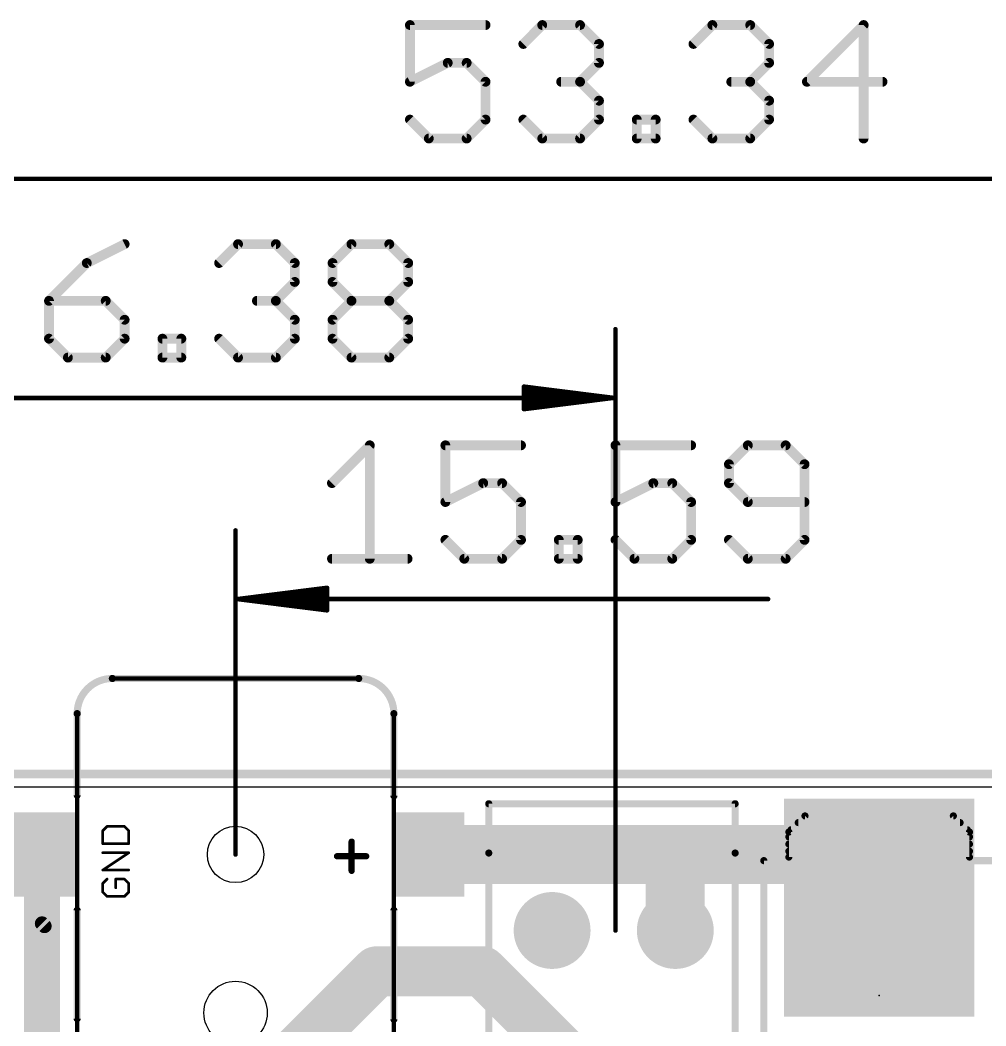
# Model space of a CAD drawing. Extents: x -21 to 68.1, y -13.1 to 62.4.
# Drawn here: x 9.47 to 36.91, y 33.85 to 62.42 of the extents above; entities that cross this region are included whole.
import ezdxf

# ---------------------------------------------------------------- set-up
doc = ezdxf.new("R2010")
doc.units = 0
for name, color, linetype in [('1', 12, 'CONTINUOUS'), ('16', 132, 'CONTINUOUS'), ('17', 110, 'CONTINUOUS'), ('18', 110, 'CONTINUOUS'), ('20', 53, 'CONTINUOUS'), ('21', 53, 'CONTINUOUS'), ('23', 53, 'CONTINUOUS'), ('47', 253, 'CONTINUOUS'), ('51', 253, 'CONTINUOUS')]:
    doc.layers.add(name, color=color, linetype=linetype)

# ---------------------------------------------------------------- blocks, each defined once
blk = doc.blocks.new('RECT')
blk.add_solid([(-0.5, -0.5), (0.5, -0.5), (-0.5, 0.5), (0.5, 0.5)])
blk = doc.blocks.new('ROUNDP')
at = {"const_width": 0.5}
blk.add_lwpolyline([(0, -0.25, 1), (0, 0.25, 1), (0, -0.25)], format="xyb", dxfattribs=at)
blk = doc.blocks.new('ROUNDV')
at = {"const_width": 0.5}
blk.add_lwpolyline([(0, -0.25, 1), (0, 0.25, 1), (0, -0.25)], format="xyb", dxfattribs=at)

msp = doc.modelspace()

# ---------------------------------------------------------------- linework, layer by layer
at = {"layer": '1'}
for points, const_width in [([(21.089, 38.719), (27.873, 38.719)], 1.6764), ([(27.873, 38.719), (32.367, 38.719)], 1.6764), ([(28.084, 38.508), (27.873, 38.719)], 1.6764), ([(32.367, 38.719), (33.877, 37.209)], 1.6764), ([(10.089, 36.758), (10.089, 38.719)], 1.016), ([(28.084, 36.56), (28.084, 38.508)], 1.6764), ([(10.089, 32.519), (10.089, 36.758)], 1.016), ([(10.089, 36.758), (10.16, 36.687)], 0.4064), ([(15.9, 31.7), (19.6, 35.4)], 1.4224), ([(19.6, 35.4), (22.6, 35.4)], 1.4224), ([(22.6, 35.4), (25.3, 32.7)], 1.4224)]:
    msp.add_lwpolyline(points, dxfattribs=dict(at, const_width=const_width))
for points, const_width in [([(21.089, 39.1381, 1), (21.089, 38.2999)], 0.8382), ([(27.873, 39.1381, 1), (27.873, 38.2999)], 0.8382), ([(28.1693, 39.0153, 1), (27.5767, 38.4227)], 0.8382), ([(27.873, 38.2999, 1), (27.873, 39.1381)], 0.8382), ([(32.6633, 39.0153, 1), (32.0707, 38.4227)], 0.8382), ([(32.367, 38.2999, 1), (32.367, 39.1381)], 0.8382), ([(10.343, 38.719, 1), (9.835, 38.719)], 0.508), ([(28.5031, 38.508, 1), (27.6649, 38.508)], 0.8382), ([(27.7877, 38.2117, 1), (28.3803, 38.8043)], 0.8382), ([(33.5807, 36.9127, 1), (34.1733, 37.5053)], 0.8382), ([(10.343, 36.758, 1), (9.835, 36.758)], 0.508), ([(9.835, 36.758, 1), (10.343, 36.758)], 0.508), ([(10.1608, 36.8298, 1), (10.0172, 36.6862)], 0.2032), ([(10.0882, 36.6152, 1), (10.2318, 36.7588)], 0.2032), ([(27.6649, 36.56, 1), (28.5031, 36.56)], 0.8382), ([(19.6, 35.7556, 1), (19.6, 35.0444)], 0.7112), ([(19.8514, 35.1486, 1), (19.3486, 35.6514)], 0.7112), ([(22.8514, 35.6514, 1), (22.3486, 35.1486)], 0.7112), ([(22.6, 35.0444, 1), (22.6, 35.7556)], 0.7112)]:
    msp.add_lwpolyline(points, format="xyb", dxfattribs=dict(at, const_width=const_width))
at = {"layer": '16', "const_width": 0.254}
msp.add_lwpolyline([(54.038, 41.005), (-0.2465, 41.005)], dxfattribs=at)
at = {"layer": '20'}
msp.add_line((2.54, 40.64), (50.8, 40.64), dxfattribs=at)
for centre, radius in [((15.589, 38.719), 0.8), ((15.589, 34.219), 0.9)]:
    msp.add_circle(centre, radius, dxfattribs=at)
at = {"layer": '21'}
for points, const_width in [([(12.089, 43.719, 0.4142), (11.089, 42.719)], 0.2032), ([(12.089, 43.7698, 1), (12.089, 43.6682)], 0.1016), ([(12.089, 43.6682, 1), (12.089, 43.7698)], 0.1016), ([(20.089, 42.719, 0.4142), (19.089, 43.719)], 0.2032), ([(19.089, 43.7698, 1), (19.089, 43.6682)], 0.1016), ([(19.089, 43.6682, 1), (19.089, 43.7698)], 0.1016), ([(11.1398, 42.719, 1), (11.0382, 42.719)], 0.1016), ([(11.0382, 42.719, 1), (11.1398, 42.719)], 0.1016), ([(20.1398, 42.719, 1), (20.0382, 42.719)], 0.1016), ([(20.0382, 42.719, 1), (20.1398, 42.719)], 0.1016), ([(11.0382, 40.403, 1), (11.1398, 40.403)], 0.1016), ([(20.0382, 40.387, 1), (20.1398, 40.387)], 0.1016), ([(22.784, 40.2108, 1), (22.784, 40.1092)], 0.1016), ([(22.8348, 40.16, 1), (22.7332, 40.16)], 0.1016), ([(29.8348, 40.16, 1), (29.7332, 40.16)], 0.1016), ([(29.784, 40.1092, 1), (29.784, 40.2108)], 0.1016), ([(11.8355, 39.3933, 1), (11.7974, 39.3933)], 0.0381), ([(11.9393, 39.5352, 1), (11.9393, 39.4971)], 0.0381), ([(11.9528, 39.5027, 1), (11.9259, 39.5296)], 0.0381), ([(12.4443, 39.5296, 1), (12.4174, 39.5027)], 0.0381), ([(12.4308, 39.4971, 1), (12.4308, 39.5352)], 0.0381), ([(12.5728, 39.3933, 1), (12.5347, 39.3933)], 0.0381), ([(11.803, 39.4068, 1), (11.8299, 39.3798)], 0.0381), ([(12.5402, 39.3798, 1), (12.5672, 39.4068)], 0.0381), ([(18.9316, 39.084, 1), (18.8427, 39.084)], 0.0889), ([(11.7974, 39.0247, 1), (11.8355, 39.0247)], 0.0381), ([(11.8165, 39.0437, 1), (11.8165, 39.0056)], 0.0381), ([(12.5347, 39.0247, 1), (12.5728, 39.0247)], 0.0381), ([(12.5537, 39.0056, 1), (12.5537, 39.0437)], 0.0381), ([(22.8348, 38.76, 1), (22.7332, 38.76)], 0.1016), ([(22.784, 38.8108, 1), (22.784, 38.7092)], 0.1016), ([(29.8348, 38.76, 1), (29.7332, 38.76)], 0.1016), ([(29.784, 38.7092, 1), (29.784, 38.8108)], 0.1016), ([(11.8165, 38.7868, 1), (11.8165, 38.7487)], 0.0381), ([(12.5643, 38.7519, 1), (12.5431, 38.7836)], 0.0381), ([(12.5537, 38.7487, 1), (12.5537, 38.7868)], 0.0381), ([(18.4719, 38.7132, 1), (18.4719, 38.6243)], 0.0889), ([(19.3023, 38.6243, 1), (19.3023, 38.7132)], 0.0889), ([(22.7332, 38.76, 1), (22.8348, 38.76)], 0.1016), ([(29.7332, 38.76, 1), (29.8348, 38.76)], 0.1016), ([(30.6512, 38.5444, 1), (30.5496, 38.5444)], 0.1016), ([(11.8165, 38.2953, 1), (11.8165, 38.2572)], 0.0381), ([(11.8059, 38.2921, 1), (11.827, 38.2604)], 0.0381), ([(12.5537, 38.2572, 1), (12.5537, 38.2953)], 0.0381), ([(18.8427, 38.2535, 1), (18.9316, 38.2535)], 0.0889), ([(11.9528, 38.0059, 1), (11.9259, 38.0328)], 0.0381), ([(12.1851, 38.0384, 1), (12.1851, 38.0003)], 0.0381), ([(12.2041, 38.0193, 1), (12.166, 38.0193)], 0.0381), ([(12.4443, 38.0328, 1), (12.4174, 38.0059)], 0.0381), ([(12.4308, 38.0003, 1), (12.4308, 38.0384)], 0.0381), ([(11.8355, 37.8965, 1), (11.7974, 37.8965)], 0.0381), ([(11.803, 37.9099, 1), (11.8299, 37.883)], 0.0381), ([(12.166, 37.7736, 1), (12.2041, 37.7736)], 0.0381), ([(12.5728, 37.8965, 1), (12.5347, 37.8965)], 0.0381), ([(12.5402, 37.883, 1), (12.5672, 37.9099)], 0.0381), ([(11.7974, 37.6507, 1), (11.8355, 37.6507)], 0.0381), ([(11.8299, 37.6642, 1), (11.803, 37.6373)], 0.0381), ([(11.9393, 37.5469, 1), (11.9393, 37.5088)], 0.0381), ([(11.9259, 37.5144, 1), (11.9528, 37.5413)], 0.0381), ([(12.4174, 37.5413, 1), (12.4443, 37.5144)], 0.0381), ([(12.4308, 37.5088, 1), (12.4308, 37.5469)], 0.0381), ([(12.5347, 37.6507, 1), (12.5728, 37.6507)], 0.0381), ([(12.5672, 37.6373, 1), (12.5402, 37.6642)], 0.0381), ([(11.1398, 37.131, 1), (11.0382, 37.131)], 0.1016), ([(20.1398, 37.131, 1), (20.0382, 37.131)], 0.1016), ([(11.0382, 34.053, 1), (11.1398, 34.053)], 0.1016), ([(20.0382, 34.037, 1), (20.1398, 34.037)], 0.1016)]:
    msp.add_lwpolyline(points, format="xyb", dxfattribs=dict(at, const_width=const_width))
for points, const_width in [([(19.089, 43.719), (12.089, 43.719)], 0.2032), ([(11.089, 42.719), (11.089, 40.403)], 0.2032), ([(20.089, 40.387), (20.089, 42.719)], 0.2032), ([(29.784, 40.16), (22.784, 40.16)], 0.2032), ([(22.784, 40.16), (22.784, 38.76)], 0.2032), ([(29.784, 38.76), (29.784, 40.16)], 0.2032), ([(11.9393, 39.5162), (11.8165, 39.3933)], 0.0762), ([(11.8165, 39.3933), (11.8165, 39.0247)], 0.0762), ([(12.4308, 39.5162), (11.9393, 39.5162)], 0.0762), ([(12.5537, 39.3933), (12.4308, 39.5162)], 0.0762), ([(12.5537, 39.0247), (12.5537, 39.3933)], 0.0762), ([(18.8871, 39.084), (18.8871, 38.2535)], 0.1778), ([(11.8165, 39.0247), (12.5537, 39.0247)], 0.0762), ([(22.784, 38.76), (22.784, 33.16)], 0.2032), ([(29.784, 38.76), (22.784, 38.76)], 0.2032), ([(29.784, 33.16), (29.784, 38.76)], 0.2032), ([(11.8165, 38.2763), (12.5537, 38.7678)], 0.0762), ([(12.5537, 38.7678), (11.8165, 38.7678)], 0.0762), ([(18.4719, 38.6687), (19.3023, 38.6687)], 0.1778), ([(30.6, 32.55), (30.6004, 38.5444)], 0.2032), ([(12.5537, 38.2763), (11.8165, 38.2763)], 0.0762), ([(11.9393, 38.0193), (11.8165, 37.8965)], 0.0762), ([(12.4308, 38.0193), (12.1851, 38.0193)], 0.0762), ([(12.1851, 38.0193), (12.1851, 37.7736)], 0.0762), ([(12.5537, 37.8965), (12.4308, 38.0193)], 0.0762), ([(11.8165, 37.8965), (11.8165, 37.6507)], 0.0762), ([(12.5537, 37.6507), (12.5537, 37.8965)], 0.0762), ([(11.8165, 37.6507), (11.9393, 37.5279)], 0.0762), ([(11.9393, 37.5279), (12.4308, 37.5279)], 0.0762), ([(12.4308, 37.5279), (12.5537, 37.6507)], 0.0762), ([(11.089, 37.131), (11.089, 34.053)], 0.2032), ([(20.089, 34.037), (20.089, 37.131)], 0.2032)]:
    msp.add_lwpolyline(points, dxfattribs=dict(at, const_width=const_width))
at = {"layer": '23'}
for p in [(15.589, 38.719), (26.384, 36.56), (33.877, 34.709)]:
    msp.add_point(p, dxfattribs=at)
at = {"layer": '47'}
for points, const_width in [([(22.6926, 62.2801), (20.5437, 62.2801)], 0.2794), ([(20.5437, 62.2801), (20.5437, 60.6684)], 0.2794), ([(23.7665, 61.7428), (24.3037, 62.2801)], 0.2794), ([(24.3037, 62.2801), (25.3782, 62.2801)], 0.2794), ([(25.3782, 62.2801), (25.9154, 61.7428)], 0.2794), ([(28.6006, 61.7428), (29.1378, 62.2801)], 0.2794), ([(29.1378, 62.2801), (30.2123, 62.2801)], 0.2794), ([(30.2123, 62.2801), (30.7495, 61.7428)], 0.2794), ([(33.435, 62.2801), (31.8234, 60.6684)], 0.2794), ([(33.435, 59.0567), (33.435, 62.2801)], 0.2794), ([(25.9154, 61.7428), (25.9154, 61.2056)], 0.2794), ([(30.7495, 61.7428), (30.7495, 61.2056)], 0.2794), ([(20.5437, 60.6684), (21.6182, 61.2056)], 0.2794), ([(21.6182, 61.2056), (22.1554, 61.2056)], 0.2794), ([(22.1554, 61.2056), (22.6926, 60.6684)], 0.2794), ([(25.9154, 61.2056), (25.3782, 60.6684)], 0.2794), ([(30.7495, 61.2056), (30.2123, 60.6684)], 0.2794), ([(22.6926, 60.6684), (22.6926, 59.5939)], 0.2794), ([(25.3782, 60.6684), (24.8409, 60.6684)], 0.2794), ([(25.3782, 60.6684), (25.9154, 60.1312)], 0.2794), ([(30.2123, 60.6684), (29.6751, 60.6684)], 0.2794), ([(30.2123, 60.6684), (30.7495, 60.1312)], 0.2794), ([(31.8234, 60.6684), (33.9723, 60.6684)], 0.2794), ([(25.9154, 60.1312), (25.9154, 59.5939)], 0.2794), ([(30.7495, 60.1312), (30.7495, 59.5939)], 0.2794), ([(21.081, 59.0567), (20.5437, 59.5939)], 0.2794), ([(22.6926, 59.5939), (22.1554, 59.0567)], 0.2794), ([(24.3037, 59.0567), (23.7665, 59.5939)], 0.2794), ([(25.9154, 59.5939), (25.3782, 59.0567)], 0.2794), ([(26.9892, 59.0567), (26.9892, 59.5939)], 0.2794), ([(26.9892, 59.5939), (27.5265, 59.5939)], 0.2794), ([(27.5265, 59.5939), (27.5265, 59.0567)], 0.2794), ([(29.1378, 59.0567), (28.6006, 59.5939)], 0.2794), ([(30.7495, 59.5939), (30.2123, 59.0567)], 0.2794), ([(22.1554, 59.0567), (21.081, 59.0567)], 0.2794), ([(25.3782, 59.0567), (24.3037, 59.0567)], 0.2794), ([(27.5265, 59.0567), (26.9892, 59.0567)], 0.2794), ([(30.2123, 59.0567), (29.1378, 59.0567)], 0.2794), ([(0.065, 57.912), (53.275, 57.912)], 0.13), ([(12.4374, 56.0571), (11.3629, 55.5198)], 0.2794), ([(15.1226, 55.5198), (15.6598, 56.0571)], 0.2794), ([(15.6598, 56.0571), (16.7343, 56.0571)], 0.2794), ([(16.7343, 56.0571), (17.2715, 55.5198)], 0.2794), ([(18.3454, 55.5198), (18.8826, 56.0571)], 0.2794), ([(18.8826, 56.0571), (19.957, 56.0571)], 0.2794), ([(19.957, 56.0571), (20.4943, 55.5198)], 0.2794), ([(11.3629, 55.5198), (10.2885, 54.4454)], 0.2794), ([(17.2715, 55.5198), (17.2715, 54.9826)], 0.2794), ([(18.3454, 54.9826), (18.3454, 55.5198)], 0.2794), ([(20.4943, 55.5198), (20.4943, 54.9826)], 0.2794), ([(17.2715, 54.9826), (16.7343, 54.4454)], 0.2794), ([(18.8826, 54.4454), (18.3454, 54.9826)], 0.2794), ([(20.4943, 54.9826), (19.957, 54.4454)], 0.2794), ([(10.2885, 54.4454), (10.2885, 53.3709)], 0.2794), ([(11.9002, 54.4454), (10.2885, 54.4454)], 0.2794), ([(12.4374, 53.9081), (11.9002, 54.4454)], 0.2794), ([(16.7343, 54.4454), (16.1971, 54.4454)], 0.2794), ([(16.7343, 54.4454), (17.2715, 53.9081)], 0.2794), ([(18.3454, 53.9081), (18.8826, 54.4454)], 0.2794), ([(18.8826, 54.4454), (19.957, 54.4454)], 0.2794), ([(19.957, 54.4454), (20.4943, 53.9081)], 0.2794), ([(12.4374, 53.3709), (12.4374, 53.9081)], 0.2794), ([(17.2715, 53.9081), (17.2715, 53.3709)], 0.2794), ([(18.3454, 53.3709), (18.3454, 53.9081)], 0.2794), ([(20.4943, 53.9081), (20.4943, 53.3709)], 0.2794), ([(10.2885, 53.3709), (10.8257, 52.8337)], 0.2794), ([(11.9002, 52.8337), (12.4374, 53.3709)], 0.2794), ([(13.5112, 52.8337), (13.5112, 53.3709)], 0.2794), ([(13.5112, 53.3709), (14.0485, 53.3709)], 0.2794), ([(14.0485, 53.3709), (14.0485, 52.8337)], 0.2794), ([(15.6598, 52.8337), (15.1226, 53.3709)], 0.2794), ([(17.2715, 53.3709), (16.7343, 52.8337)], 0.2794), ([(18.8826, 52.8337), (18.3454, 53.3709)], 0.2794), ([(20.4943, 53.3709), (19.957, 52.8337)], 0.2794), ([(26.384, 36.56), (26.384, 53.639)], 0.13), ([(10.8257, 52.8337), (11.9002, 52.8337)], 0.2794), ([(14.0485, 52.8337), (13.5112, 52.8337)], 0.2794), ([(16.7343, 52.8337), (15.6598, 52.8337)], 0.2794), ([(19.957, 52.8337), (18.8826, 52.8337)], 0.2794), ([(26.319, 51.689), (23.784, 52.0082)], 0.13), ([(23.784, 52.0082), (23.784, 51.3698)], 0.13), ([(26.319, 51.689), (23.784, 51.949)], 0.13), ([(0.065, 51.689), (26.319, 51.689)], 0.13), ([(26.319, 51.689), (23.784, 51.819)], 0.13), ([(23.784, 51.3698), (26.319, 51.689)], 0.13), ([(23.784, 51.559), (26.319, 51.689)], 0.13), ([(23.784, 51.429), (26.319, 51.689)], 0.13), ([(18.3287, 49.2676), (19.4032, 50.3421)], 0.2794), ([(19.4032, 50.3421), (19.4032, 47.1187)], 0.2794), ([(23.7004, 50.3421), (21.5515, 50.3421)], 0.2794), ([(21.5515, 50.3421), (21.5515, 48.7304)], 0.2794), ([(28.5345, 50.3421), (26.3856, 50.3421)], 0.2794), ([(26.3856, 50.3421), (26.3856, 48.7304)], 0.2794), ([(30.1456, 50.3421), (29.6083, 49.8048)], 0.2794), ([(31.22, 50.3421), (30.1456, 50.3421)], 0.2794), ([(31.7572, 49.8048), (31.22, 50.3421)], 0.2794), ([(29.6083, 49.8048), (29.6083, 49.2676)], 0.2794), ([(31.7572, 47.6559), (31.7572, 49.8048)], 0.2794), ([(21.5515, 48.7304), (22.6259, 49.2676)], 0.2794), ([(22.6259, 49.2676), (23.1631, 49.2676)], 0.2794), ([(23.1631, 49.2676), (23.7004, 48.7304)], 0.2794), ([(26.3856, 48.7304), (27.46, 49.2676)], 0.2794), ([(27.46, 49.2676), (27.9973, 49.2676)], 0.2794), ([(27.9973, 49.2676), (28.5345, 48.7304)], 0.2794), ([(29.6083, 49.2676), (30.1456, 48.7304)], 0.2794), ([(23.7004, 48.7304), (23.7004, 47.6559)], 0.2794), ([(28.5345, 48.7304), (28.5345, 47.6559)], 0.2794), ([(30.1456, 48.7304), (31.7572, 48.7304)], 0.2794), ([(15.589, 38.719), (15.589, 47.924)], 0.13), ([(22.0887, 47.1187), (21.5515, 47.6559)], 0.2794), ([(23.7004, 47.6559), (23.1631, 47.1187)], 0.2794), ([(24.7742, 47.1187), (24.7742, 47.6559)], 0.2794), ([(24.7742, 47.6559), (25.3114, 47.6559)], 0.2794), ([(25.3114, 47.6559), (25.3114, 47.1187)], 0.2794), ([(26.9228, 47.1187), (26.3856, 47.6559)], 0.2794), ([(28.5345, 47.6559), (27.9973, 47.1187)], 0.2794), ([(29.6083, 47.6559), (30.1456, 47.1187)], 0.2794), ([(31.22, 47.1187), (31.7572, 47.6559)], 0.2794), ([(18.3287, 47.1187), (20.4776, 47.1187)], 0.2794), ([(23.1631, 47.1187), (22.0887, 47.1187)], 0.2794), ([(25.3114, 47.1187), (24.7742, 47.1187)], 0.2794), ([(27.9973, 47.1187), (26.9228, 47.1187)], 0.2794), ([(30.1456, 47.1187), (31.22, 47.1187)], 0.2794), ([(15.654, 45.974), (18.189, 46.2932)], 0.13), ([(15.654, 45.974), (18.189, 46.234)], 0.13), ([(18.189, 46.2932), (18.189, 45.6548)], 0.13), ([(15.654, 45.974), (18.189, 46.104)], 0.13), ([(15.654, 45.974), (30.7209, 45.974)], 0.13), ([(18.189, 45.6548), (15.654, 45.974)], 0.13), ([(18.189, 45.844), (15.654, 45.974)], 0.13), ([(18.189, 45.714), (15.654, 45.974)], 0.13)]:
    msp.add_lwpolyline(points, dxfattribs=dict(at, const_width=const_width))
for points, const_width in [([(20.5437, 62.3499, 1), (20.5437, 62.2102)], 0.1397), ([(20.6136, 62.2801, 1), (20.4739, 62.2801)], 0.1397), ([(22.6926, 62.2102, 1), (22.6926, 62.3499)], 0.1397), ([(24.3037, 62.3499, 1), (24.3037, 62.2102)], 0.1397), ([(24.3531, 62.2307, 1), (24.2543, 62.3294)], 0.1397), ([(25.4276, 62.3294, 1), (25.3288, 62.2307)], 0.1397), ([(25.3782, 62.2102, 1), (25.3782, 62.3499)], 0.1397), ([(29.1378, 62.3499, 1), (29.1378, 62.2102)], 0.1397), ([(29.1872, 62.2307, 1), (29.0885, 62.3294)], 0.1397), ([(30.2617, 62.3294, 1), (30.1629, 62.2307)], 0.1397), ([(30.2123, 62.2102, 1), (30.2123, 62.3499)], 0.1397), ([(33.5049, 62.2801, 1), (33.3652, 62.2801)], 0.1397), ([(33.4844, 62.2307, 1), (33.3857, 62.3294)], 0.1397), ([(23.7171, 61.7922, 1), (23.8159, 61.6934)], 0.1397), ([(25.9852, 61.7428, 1), (25.8455, 61.7428)], 0.1397), ([(25.866, 61.6934, 1), (25.9648, 61.7922)], 0.1397), ([(28.5512, 61.7922, 1), (28.65, 61.6934)], 0.1397), ([(30.8194, 61.7428, 1), (30.6797, 61.7428)], 0.1397), ([(30.7001, 61.6934, 1), (30.7989, 61.7922)], 0.1397), ([(21.6182, 61.2755, 1), (21.6182, 61.1358)], 0.1397), ([(21.6494, 61.1431, 1), (21.5869, 61.2681)], 0.1397), ([(22.2048, 61.255, 1), (22.106, 61.1562)], 0.1397), ([(22.1554, 61.1358, 1), (22.1554, 61.2755)], 0.1397), ([(25.8455, 61.2056, 1), (25.9852, 61.2056)], 0.1397), ([(25.9648, 61.1562, 1), (25.866, 61.255)], 0.1397), ([(30.6797, 61.2056, 1), (30.8194, 61.2056)], 0.1397), ([(30.7989, 61.1562, 1), (30.7001, 61.255)], 0.1397), ([(20.5125, 60.7309, 1), (20.575, 60.6059)], 0.1397), ([(20.4739, 60.6684, 1), (20.6136, 60.6684)], 0.1397), ([(22.7625, 60.6684, 1), (22.6228, 60.6684)], 0.1397), ([(22.6432, 60.619, 1), (22.742, 60.7178)], 0.1397), ([(24.8409, 60.7382, 1), (24.8409, 60.5985)], 0.1397), ([(25.4276, 60.7178, 1), (25.3288, 60.619)], 0.1397), ([(25.3288, 60.7178, 1), (25.4276, 60.619)], 0.1397), ([(25.3782, 60.5985, 1), (25.3782, 60.7382)], 0.1397), ([(29.6751, 60.7382, 1), (29.6751, 60.5985)], 0.1397), ([(30.2617, 60.7178, 1), (30.1629, 60.619)], 0.1397), ([(30.1629, 60.7178, 1), (30.2617, 60.619)], 0.1397), ([(30.2123, 60.5985, 1), (30.2123, 60.7382)], 0.1397), ([(31.8234, 60.7382, 1), (31.8234, 60.5985)], 0.1397), ([(31.774, 60.7178, 1), (31.8728, 60.619)], 0.1397), ([(33.9723, 60.5985, 1), (33.9723, 60.7382)], 0.1397), ([(25.9852, 60.1312, 1), (25.8455, 60.1312)], 0.1397), ([(25.866, 60.0818, 1), (25.9648, 60.1805)], 0.1397), ([(30.8194, 60.1312, 1), (30.6797, 60.1312)], 0.1397), ([(30.7001, 60.0818, 1), (30.7989, 60.1805)], 0.1397), ([(20.5931, 59.6433, 1), (20.4943, 59.5445)], 0.1397), ([(22.742, 59.5445, 1), (22.6432, 59.6433)], 0.1397), ([(23.8159, 59.6433, 1), (23.7171, 59.5445)], 0.1397), ([(25.9648, 59.5445, 1), (25.866, 59.6433)], 0.1397), ([(26.9892, 59.6638, 1), (26.9892, 59.5241)], 0.1397), ([(27.0591, 59.5939, 1), (26.9194, 59.5939)], 0.1397), ([(27.5963, 59.5939, 1), (27.4566, 59.5939)], 0.1397), ([(27.5265, 59.5241, 1), (27.5265, 59.6638)], 0.1397), ([(28.65, 59.6433, 1), (28.5512, 59.5445)], 0.1397), ([(30.7989, 59.5445, 1), (30.7001, 59.6433)], 0.1397), ([(22.6228, 59.5939, 1), (22.7625, 59.5939)], 0.1397), ([(25.8455, 59.5939, 1), (25.9852, 59.5939)], 0.1397), ([(30.6797, 59.5939, 1), (30.8194, 59.5939)], 0.1397), ([(21.081, 59.1266, 1), (21.081, 58.9868)], 0.1397), ([(21.0316, 59.0073, 1), (21.1304, 59.1061)], 0.1397), ([(22.106, 59.1061, 1), (22.2048, 59.0073)], 0.1397), ([(22.1554, 58.9868, 1), (22.1554, 59.1266)], 0.1397), ([(24.3037, 59.1266, 1), (24.3037, 58.9868)], 0.1397), ([(24.2543, 59.0073, 1), (24.3531, 59.1061)], 0.1397), ([(25.3288, 59.1061, 1), (25.4276, 59.0073)], 0.1397), ([(25.3782, 58.9868, 1), (25.3782, 59.1266)], 0.1397), ([(26.9892, 59.1266, 1), (26.9892, 58.9868)], 0.1397), ([(27.5265, 58.9868, 1), (27.5265, 59.1266)], 0.1397), ([(29.1378, 59.1266, 1), (29.1378, 58.9868)], 0.1397), ([(29.0885, 59.0073, 1), (29.1872, 59.1061)], 0.1397), ([(30.1629, 59.1061, 1), (30.2617, 59.0073)], 0.1397), ([(30.2123, 58.9868, 1), (30.2123, 59.1266)], 0.1397), ([(26.9194, 59.0567, 1), (27.0591, 59.0567)], 0.1397), ([(27.4566, 59.0567, 1), (27.5963, 59.0567)], 0.1397), ([(33.3652, 59.0567, 1), (33.5049, 59.0567)], 0.1397), ([(12.4686, 55.9946, 1), (12.4062, 56.1195)], 0.1397), ([(15.6598, 56.1269, 1), (15.6598, 55.9872)], 0.1397), ([(15.7092, 56.0077, 1), (15.6105, 56.1064)], 0.1397), ([(16.7837, 56.1064, 1), (16.6849, 56.0077)], 0.1397), ([(16.7343, 55.9872, 1), (16.7343, 56.1269)], 0.1397), ([(18.8826, 56.1269, 1), (18.8826, 55.9872)], 0.1397), ([(18.932, 56.0077, 1), (18.8332, 56.1064)], 0.1397), ([(20.0064, 56.1064, 1), (19.9077, 56.0077)], 0.1397), ([(19.957, 55.9872, 1), (19.957, 56.1269)], 0.1397), ([(11.3317, 55.5823, 1), (11.3942, 55.4574)], 0.1397), ([(11.4123, 55.4704, 1), (11.3135, 55.5692)], 0.1397), ([(15.0732, 55.5692, 1), (15.172, 55.4704)], 0.1397), ([(17.3414, 55.5198, 1), (17.2017, 55.5198)], 0.1397), ([(17.2221, 55.4704, 1), (17.3209, 55.5692)], 0.1397), ([(18.4152, 55.5198, 1), (18.2755, 55.5198)], 0.1397), ([(18.296, 55.5692, 1), (18.3948, 55.4704)], 0.1397), ([(20.5641, 55.5198, 1), (20.4244, 55.5198)], 0.1397), ([(20.4449, 55.4704, 1), (20.5437, 55.5692)], 0.1397), ([(17.2017, 54.9826, 1), (17.3414, 54.9826)], 0.1397), ([(17.3209, 54.9332, 1), (17.2221, 55.032)], 0.1397), ([(18.3948, 55.032, 1), (18.296, 54.9332)], 0.1397), ([(18.2755, 54.9826, 1), (18.4152, 54.9826)], 0.1397), ([(20.4244, 54.9826, 1), (20.5641, 54.9826)], 0.1397), ([(20.5437, 54.9332, 1), (20.4449, 55.032)], 0.1397), ([(10.3583, 54.4454, 1), (10.2186, 54.4454)], 0.1397), ([(10.2885, 54.5152, 1), (10.2885, 54.3755)], 0.1397), ([(11.9496, 54.4948, 1), (11.8508, 54.396)], 0.1397), ([(11.9002, 54.3755, 1), (11.9002, 54.5152)], 0.1397), ([(16.1971, 54.5152, 1), (16.1971, 54.3755)], 0.1397), ([(16.7837, 54.4948, 1), (16.6849, 54.396)], 0.1397), ([(16.7343, 54.3755, 1), (16.7343, 54.5152)], 0.1397), ([(18.8826, 54.5152, 1), (18.8826, 54.3755)], 0.1397), ([(18.932, 54.396, 1), (18.8332, 54.4948)], 0.1397), ([(20.0064, 54.4948, 1), (19.9077, 54.396)], 0.1397), ([(19.957, 54.3755, 1), (19.957, 54.5152)], 0.1397), ([(10.2391, 54.4948, 1), (10.3379, 54.396)], 0.1397), ([(16.6849, 54.4948, 1), (16.7837, 54.396)], 0.1397), ([(18.8332, 54.396, 1), (18.932, 54.4948)], 0.1397), ([(19.9077, 54.4948, 1), (20.0064, 54.396)], 0.1397), ([(12.5072, 53.9081, 1), (12.3675, 53.9081)], 0.1397), ([(12.388, 53.8588, 1), (12.4868, 53.9575)], 0.1397), ([(17.3414, 53.9081, 1), (17.2017, 53.9081)], 0.1397), ([(17.2221, 53.8588, 1), (17.3209, 53.9575)], 0.1397), ([(18.4152, 53.9081, 1), (18.2755, 53.9081)], 0.1397), ([(18.296, 53.9575, 1), (18.3948, 53.8588)], 0.1397), ([(20.5641, 53.9081, 1), (20.4244, 53.9081)], 0.1397), ([(20.4449, 53.8588, 1), (20.5437, 53.9575)], 0.1397), ([(10.3379, 53.4203, 1), (10.2391, 53.3215)], 0.1397), ([(10.2186, 53.3709, 1), (10.3583, 53.3709)], 0.1397), ([(12.3675, 53.3709, 1), (12.5072, 53.3709)], 0.1397), ([(12.4868, 53.3215, 1), (12.388, 53.4203)], 0.1397), ([(13.5112, 53.4408, 1), (13.5112, 53.3011)], 0.1397), ([(13.5811, 53.3709, 1), (13.4414, 53.3709)], 0.1397), ([(14.1183, 53.3709, 1), (13.9786, 53.3709)], 0.1397), ([(14.0485, 53.3011, 1), (14.0485, 53.4408)], 0.1397), ([(15.172, 53.4203, 1), (15.0732, 53.3215)], 0.1397), ([(17.2017, 53.3709, 1), (17.3414, 53.3709)], 0.1397), ([(17.3209, 53.3215, 1), (17.2221, 53.4203)], 0.1397), ([(18.3948, 53.4203, 1), (18.296, 53.3215)], 0.1397), ([(18.2755, 53.3709, 1), (18.4152, 53.3709)], 0.1397), ([(20.4244, 53.3709, 1), (20.5641, 53.3709)], 0.1397), ([(20.5437, 53.3215, 1), (20.4449, 53.4203)], 0.1397), ([(26.4165, 53.639, 1), (26.3515, 53.639)], 0.065), ([(10.8257, 52.9036, 1), (10.8257, 52.7638)], 0.1397), ([(10.7763, 52.7843, 1), (10.8751, 52.8831)], 0.1397), ([(11.8508, 52.8831, 1), (11.9496, 52.7843)], 0.1397), ([(11.9002, 52.7638, 1), (11.9002, 52.9036)], 0.1397), ([(13.5112, 52.9036, 1), (13.5112, 52.7638)], 0.1397), ([(13.4414, 52.8337, 1), (13.5811, 52.8337)], 0.1397), ([(13.9786, 52.8337, 1), (14.1183, 52.8337)], 0.1397), ([(14.0485, 52.7638, 1), (14.0485, 52.9036)], 0.1397), ([(15.6598, 52.9036, 1), (15.6598, 52.7638)], 0.1397), ([(15.6105, 52.7843, 1), (15.7092, 52.8831)], 0.1397), ([(16.6849, 52.8831, 1), (16.7837, 52.7843)], 0.1397), ([(16.7343, 52.7638, 1), (16.7343, 52.9036)], 0.1397), ([(18.8826, 52.9036, 1), (18.8826, 52.7638)], 0.1397), ([(18.8332, 52.7843, 1), (18.932, 52.8831)], 0.1397), ([(19.9077, 52.8831, 1), (20.0064, 52.7843)], 0.1397), ([(19.957, 52.7638, 1), (19.957, 52.9036)], 0.1397), ([(23.7881, 52.0405, 1), (23.7799, 51.976)], 0.065), ([(23.8165, 52.0082, 1), (23.7515, 52.0082)], 0.065), ([(23.7873, 51.9813, 1), (23.7807, 51.9167)], 0.065), ([(23.7857, 51.8515, 1), (23.7823, 51.7865)], 0.065), ([(26.3231, 51.6568, 1), (26.3149, 51.7212)], 0.065), ([(26.3149, 51.6568, 1), (26.3231, 51.7212)], 0.065), ([(26.3223, 51.6567, 1), (26.3157, 51.7213)], 0.065), ([(26.3157, 51.6567, 1), (26.3223, 51.7213)], 0.065), ([(26.3173, 51.6565, 1), (26.3207, 51.7215)], 0.065), ([(26.3207, 51.6565, 1), (26.3173, 51.7215)], 0.065), ([(26.319, 51.6565, 1), (26.319, 51.7215)], 0.065), ([(23.7823, 51.5915, 1), (23.7857, 51.5265)], 0.065), ([(23.7807, 51.4613, 1), (23.7873, 51.3967)], 0.065), ([(23.7799, 51.402, 1), (23.7881, 51.3375)], 0.065), ([(23.7515, 51.3698, 1), (23.8165, 51.3698)], 0.065), ([(19.473, 50.3421, 1), (19.3333, 50.3421)], 0.1397), ([(19.4525, 50.2927, 1), (19.3538, 50.3914)], 0.1397), ([(21.5515, 50.4119, 1), (21.5515, 50.2722)], 0.1397), ([(21.6213, 50.3421, 1), (21.4816, 50.3421)], 0.1397), ([(23.7004, 50.2722, 1), (23.7004, 50.4119)], 0.1397), ([(26.3856, 50.4119, 1), (26.3856, 50.2722)], 0.1397), ([(26.4554, 50.3421, 1), (26.3157, 50.3421)], 0.1397), ([(28.5345, 50.2722, 1), (28.5345, 50.4119)], 0.1397), ([(30.1456, 50.4119, 1), (30.1456, 50.2722)], 0.1397), ([(30.195, 50.2927, 1), (30.0962, 50.3914)], 0.1397), ([(31.2694, 50.3914, 1), (31.1706, 50.2927)], 0.1397), ([(31.22, 50.2722, 1), (31.22, 50.4119)], 0.1397), ([(29.5589, 49.8542, 1), (29.6577, 49.7554)], 0.1397), ([(29.6782, 49.8048, 1), (29.5385, 49.8048)], 0.1397), ([(31.8271, 49.8048, 1), (31.6874, 49.8048)], 0.1397), ([(31.7078, 49.7554, 1), (31.8066, 49.8542)], 0.1397), ([(18.2793, 49.317, 1), (18.3781, 49.2182)], 0.1397), ([(22.6259, 49.3375, 1), (22.6259, 49.1978)], 0.1397), ([(22.6571, 49.2051, 1), (22.5947, 49.3301)], 0.1397), ([(23.2125, 49.317, 1), (23.1137, 49.2182)], 0.1397), ([(23.1631, 49.1978, 1), (23.1631, 49.3375)], 0.1397), ([(27.46, 49.3375, 1), (27.46, 49.1978)], 0.1397), ([(27.4913, 49.2051, 1), (27.4288, 49.3301)], 0.1397), ([(28.0466, 49.317, 1), (27.9479, 49.2182)], 0.1397), ([(27.9973, 49.1978, 1), (27.9973, 49.3375)], 0.1397), ([(29.6577, 49.317, 1), (29.5589, 49.2182)], 0.1397), ([(29.5385, 49.2676, 1), (29.6782, 49.2676)], 0.1397), ([(21.5202, 48.7929, 1), (21.5827, 48.6679)], 0.1397), ([(23.7702, 48.7304, 1), (23.6305, 48.7304)], 0.1397), ([(26.3543, 48.7929, 1), (26.4168, 48.6679)], 0.1397), ([(28.6043, 48.7304, 1), (28.4646, 48.7304)], 0.1397), ([(30.1456, 48.8002, 1), (30.1456, 48.6605)], 0.1397), ([(31.7572, 48.6605, 1), (31.7572, 48.8002)], 0.1397), ([(21.4816, 48.7304, 1), (21.6213, 48.7304)], 0.1397), ([(23.651, 48.681, 1), (23.7497, 48.7798)], 0.1397), ([(26.3157, 48.7304, 1), (26.4554, 48.7304)], 0.1397), ([(28.4851, 48.681, 1), (28.5839, 48.7798)], 0.1397), ([(30.0962, 48.681, 1), (30.195, 48.7798)], 0.1397), ([(15.6215, 47.924, 1), (15.5565, 47.924)], 0.065), ([(21.6008, 47.7053, 1), (21.5021, 47.6065)], 0.1397), ([(23.6305, 47.6559, 1), (23.7702, 47.6559)], 0.1397), ([(23.7497, 47.6065, 1), (23.651, 47.7053)], 0.1397), ([(24.7742, 47.7258, 1), (24.7742, 47.5861)], 0.1397), ([(24.8441, 47.6559, 1), (24.7044, 47.6559)], 0.1397), ([(25.3813, 47.6559, 1), (25.2416, 47.6559)], 0.1397), ([(25.3114, 47.5861, 1), (25.3114, 47.7258)], 0.1397), ([(26.435, 47.7053, 1), (26.3362, 47.6065)], 0.1397), ([(28.4646, 47.6559, 1), (28.6043, 47.6559)], 0.1397), ([(28.5839, 47.6065, 1), (28.4851, 47.7053)], 0.1397), ([(29.6577, 47.7053, 1), (29.5589, 47.6065)], 0.1397), ([(31.6874, 47.6559, 1), (31.8271, 47.6559)], 0.1397), ([(31.8066, 47.6065, 1), (31.7078, 47.7053)], 0.1397), ([(18.3287, 47.1886, 1), (18.3287, 47.0489)], 0.1397), ([(19.3333, 47.1187, 1), (19.473, 47.1187)], 0.1397), ([(20.4776, 47.0489, 1), (20.4776, 47.1886)], 0.1397), ([(22.0887, 47.1886, 1), (22.0887, 47.0489)], 0.1397), ([(22.0393, 47.0693, 1), (22.1381, 47.1681)], 0.1397), ([(23.1137, 47.1681, 1), (23.2125, 47.0693)], 0.1397), ([(23.1631, 47.0489, 1), (23.1631, 47.1886)], 0.1397), ([(24.7742, 47.1886, 1), (24.7742, 47.0489)], 0.1397), ([(24.7044, 47.1187, 1), (24.8441, 47.1187)], 0.1397), ([(25.2416, 47.1187, 1), (25.3813, 47.1187)], 0.1397), ([(25.3114, 47.0489, 1), (25.3114, 47.1886)], 0.1397), ([(26.9228, 47.1886, 1), (26.9228, 47.0489)], 0.1397), ([(26.8734, 47.0693, 1), (26.9722, 47.1681)], 0.1397), ([(27.9479, 47.1681, 1), (28.0466, 47.0693)], 0.1397), ([(27.9973, 47.0489, 1), (27.9973, 47.1886)], 0.1397), ([(30.1456, 47.1886, 1), (30.1456, 47.0489)], 0.1397), ([(30.0962, 47.0693, 1), (30.195, 47.1681)], 0.1397), ([(31.1706, 47.1681, 1), (31.2694, 47.0693)], 0.1397), ([(31.22, 47.0489, 1), (31.22, 47.1886)], 0.1397), ([(18.2215, 46.2932, 1), (18.1565, 46.2932)], 0.065), ([(18.1931, 46.261, 1), (18.1849, 46.3255)], 0.065), ([(18.1923, 46.2017, 1), (18.1857, 46.2663)], 0.065), ([(15.654, 46.0065, 1), (15.654, 45.9415)], 0.065), ([(15.6581, 46.0062, 1), (15.6499, 45.9418)], 0.065), ([(15.6523, 46.0065, 1), (15.6557, 45.9415)], 0.065), ([(15.6557, 46.0065, 1), (15.6523, 45.9415)], 0.065), ([(15.6573, 46.0063, 1), (15.6507, 45.9417)], 0.065), ([(15.6507, 46.0063, 1), (15.6573, 45.9417)], 0.065), ([(15.6499, 46.0062, 1), (15.6581, 45.9418)], 0.065), ([(18.1907, 46.0715, 1), (18.1873, 46.1365)], 0.065), ([(30.7209, 45.9415, 1), (30.7209, 46.0065)], 0.065), ([(18.1849, 45.6225, 1), (18.1931, 45.687)], 0.065), ([(18.1857, 45.6817, 1), (18.1923, 45.7463)], 0.065), ([(18.1873, 45.8115, 1), (18.1907, 45.8765)], 0.065), ([(18.1565, 45.6548, 1), (18.2215, 45.6548)], 0.065), ([(15.5565, 38.719, 1), (15.6215, 38.719)], 0.065), ([(26.3515, 36.56, 1), (26.4165, 36.56)], 0.065)]:
    msp.add_lwpolyline(points, format="xyb", dxfattribs=dict(at, const_width=const_width))
at = {"layer": '51'}
for points, const_width in [([(12.089, 43.719, 0.4142), (11.089, 42.719)], 0.2032), ([(12.089, 43.7508, 1), (12.089, 43.6872)], 0.0635), ([(12.089, 43.6682, 1), (12.089, 43.7698)], 0.1016), ([(20.089, 42.719, 0.4142), (19.089, 43.719)], 0.2032), ([(19.089, 43.7698, 1), (19.089, 43.6682)], 0.1016), ([(19.089, 43.6872, 1), (19.089, 43.7508)], 0.0635), ([(11.0382, 42.719, 1), (11.1398, 42.719)], 0.1016), ([(11.1208, 42.719, 1), (11.0572, 42.719)], 0.0635), ([(20.0382, 42.719, 1), (20.1398, 42.719)], 0.1016), ([(20.1208, 42.719, 1), (20.0573, 42.719)], 0.0635), ([(31.5784, 39.6748, 1), (31.5784, 39.5732)], 0.1016), ([(31.7688, 39.8652, 1), (31.7688, 39.7636)], 0.1016), ([(31.7688, 39.8652, 1), (31.7688, 39.7636)], 0.1016), ([(31.8047, 39.7785, 1), (31.7329, 39.8503)], 0.1016), ([(31.8047, 39.7785, 1), (31.7329, 39.8503)], 0.1016), ([(36.0211, 39.8503, 1), (35.9493, 39.7785)], 0.1016), ([(36.0211, 39.8503, 1), (35.9493, 39.7785)], 0.1016), ([(35.9852, 39.7636, 1), (35.9852, 39.8652)], 0.1016), ([(35.9852, 39.7636, 1), (35.9852, 39.8652)], 0.1016), ([(36.1756, 39.5732, 1), (36.1756, 39.6748)], 0.1016), ([(31.3624, 39.3572, 1), (31.2608, 39.3572)], 0.1016), ([(31.3624, 39.3572, 1), (31.2608, 39.3572)], 0.1016), ([(31.2757, 39.3931, 1), (31.3475, 39.3213)], 0.1016), ([(31.2757, 39.3931, 1), (31.3475, 39.3213)], 0.1016), ([(31.3752, 39.4716, 1), (31.3752, 39.37)], 0.1016), ([(36.3788, 39.37, 1), (36.3788, 39.4716)], 0.1016), ([(36.4932, 39.3572, 1), (36.3916, 39.3572)], 0.1016), ([(36.4932, 39.3572, 1), (36.3916, 39.3572)], 0.1016), ([(36.4065, 39.3213, 1), (36.4783, 39.3931)], 0.1016), ([(36.4065, 39.3213, 1), (36.4783, 39.3931)], 0.1016), ([(31.3116, 39.2684, 1), (31.3116, 39.1668)], 0.1016), ([(36.4424, 39.1668, 1), (36.4424, 39.2684)], 0.1016), ([(31.3116, 39.0652, 1), (31.3116, 38.9636)], 0.1016), ([(31.3116, 38.862, 1), (31.3116, 38.7604)], 0.1016), ([(36.4424, 38.9636, 1), (36.4424, 39.0652)], 0.1016), ([(36.4424, 38.7604, 1), (36.4424, 38.862)], 0.1016), ([(30.6, 38.5948, 1), (30.6, 38.4932)], 0.1016), ([(31.3116, 38.6968, 1), (31.3116, 38.5952)], 0.1016), ([(31.3116, 38.6968, 1), (31.3116, 38.5952)], 0.1016), ([(31.2608, 38.646, 1), (31.3624, 38.646)], 0.1016), ([(31.2608, 38.646, 1), (31.3624, 38.646)], 0.1016), ([(36.3916, 38.646, 1), (36.4932, 38.646)], 0.1016), ([(36.3916, 38.646, 1), (36.4932, 38.646)], 0.1016), ([(36.4424, 38.5952, 1), (36.4424, 38.6968)], 0.1016), ([(36.4424, 38.5952, 1), (36.4424, 38.6968)], 0.1016)]:
    msp.add_lwpolyline(points, format="xyb", dxfattribs=dict(at, const_width=const_width))
for points, const_width in [([(19.089, 43.719), (12.089, 43.719)], 0.127), ([(11.089, 42.719), (11.089, 28.465)], 0.127), ([(20.089, 29.719), (20.089, 42.719)], 0.127), ([(31.3116, 39.3572), (31.7688, 39.8144)], 0.2032), ([(31.3116, 39.3572), (31.7688, 39.8144)], 0.2032), ([(31.5784, 39.624), (36.1756, 39.624)], 0.2032), ([(31.7688, 39.8144), (35.9852, 39.8144)], 0.2032), ([(31.7688, 39.8144), (35.9852, 39.8144)], 0.2032), ([(35.9852, 39.8144), (36.4424, 39.3572)], 0.2032), ([(35.9852, 39.8144), (36.4424, 39.3572)], 0.2032), ([(31.3116, 38.646), (31.3116, 39.3572)], 0.2032), ([(31.3116, 38.646), (31.3116, 39.3572)], 0.2032), ([(31.3752, 39.4208), (36.3788, 39.4208)], 0.2032), ([(36.4424, 39.3572), (36.4424, 38.646)], 0.2032), ([(36.4424, 39.3572), (36.4424, 38.646)], 0.2032), ([(31.3116, 39.2176), (36.4424, 39.2176)], 0.2032), ([(31.3116, 39.0144), (36.4424, 39.0144)], 0.2032), ([(31.3116, 38.8112), (36.4424, 38.8112)], 0.2032), ([(30.6, 38.544), (37.1544, 38.5436)], 0.2032), ([(36.4424, 38.646), (31.3116, 38.646)], 0.2032), ([(36.4424, 38.646), (31.3116, 38.646)], 0.2032)]:
    msp.add_lwpolyline(points, dxfattribs=dict(at, const_width=const_width))

# ---------------------------------------------------------------- block references
at = {"layer": '1', "xscale": 5.4, "yscale": 6.2}
msp.add_blockref('RECT', (33.877, 37.209), dxfattribs=at)
at = {"layer": '1', "xscale": 2.4, "yscale": 2, "rotation": 270}
for p in [(10.089, 38.719), (21.089, 38.719)]:
    msp.add_blockref('RECT', p, dxfattribs=at)
at = {"layer": '17', "xscale": 2.1844, "yscale": 2.1844, "rotation": 180}
for p in [(24.584, 36.56), (24.584, 36.56), (28.084, 36.56), (28.084, 36.56)]:
    msp.add_blockref('ROUNDP', p, dxfattribs=at)
at = {"layer": '18', "xscale": 0.8001, "yscale": 0.8001}
for p in [(10.16, 36.687), (10.16, 36.687), (10.16, 35.544), (10.16, 35.544), (10.16, 34.401), (10.16, 34.401)]:
    msp.add_blockref('ROUNDV', p, dxfattribs=at)

doc.saveas('drawing.dxf')
